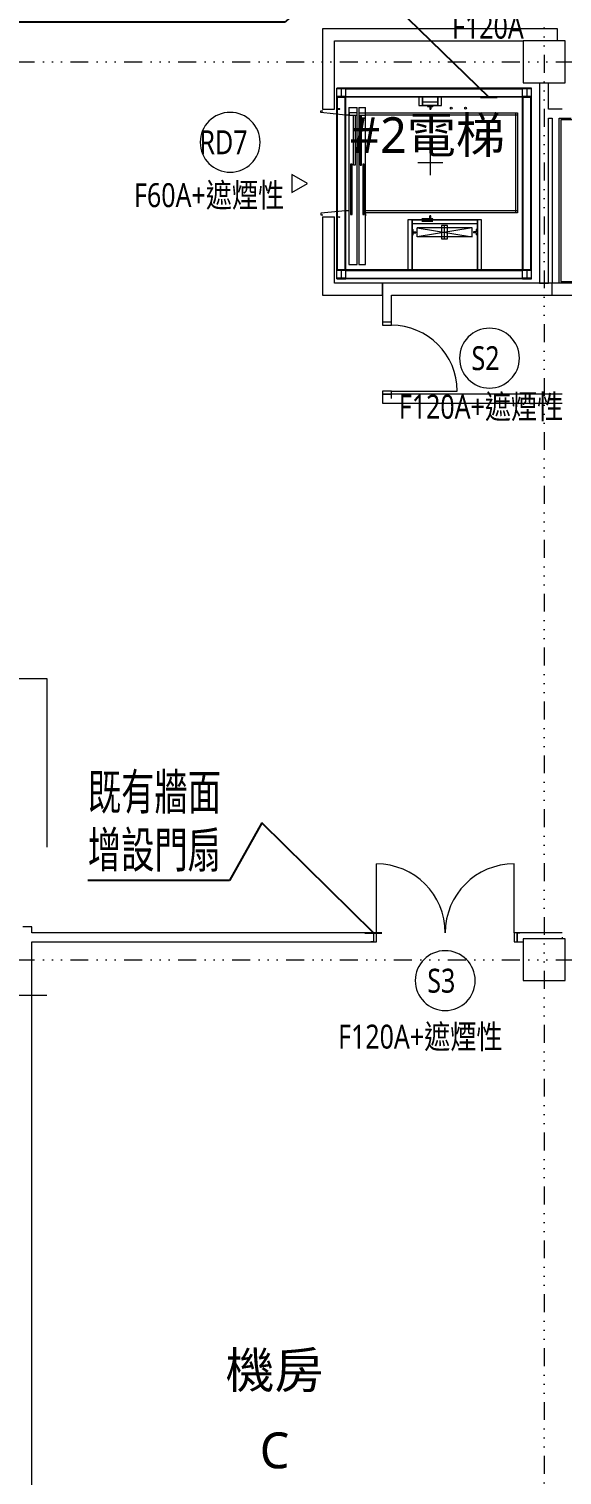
# Model space of a CAD drawing. Header units: millimetres. Extents: x -32710 to 654186, y -254124 to 420220.
# Drawn here: x 273200 to 282100, y 6389 to 30550 of the extents above; entities that cross this region are included whole.
import ezdxf
from ezdxf.enums import TextEntityAlignment as Align

# ---------------------------------------------------------------- set-up
doc = ezdxf.new("R2010")
doc.units = ezdxf.units.MM
doc.header["$LTSCALE"] = 1000
for name, pattern in [('H12PL1$0$CENTER', [0.017, 0.012, -0.0015, 0.002, -0.0015]), ('H12PL1$0$JJP_三點線', [0.9, 0.3, -0.15, 0, -0.15, 0, -0.15, 0, -0.15]), ('H12PL1$0$TAI_虛線', [5.644, 2.822, -2.822])]:
    doc.linetypes.add(name, pattern=pattern)
for name, color, linetype in [('H12PL1$0$#2電梯_40_0', 252, 'Continuous'), ('H12PL1$0$#2電梯_40_CAGE', 252, 'Continuous'), ('H12PL1$0$#2電梯_40_CENTER', 252, 'Continuous'), ('H12PL1$0$#2電梯_40_DIM', 252, 'Continuous'), ('H12PL1$0$#2電梯_40_ELV', 252, 'Continuous'), ('H12PL1$0$#2電梯_40_RC', 252, 'Continuous'), ('H12PL1$0$#2電梯_40_STEEL2', 252, 'Continuous'), ('H12PL1$0$#2電梯_40_WEIGHT', 252, 'Continuous'), ('H12PL1$0$A-HIDE.50K辦公室', 252, 'Continuous'), ('H12PL1$0$A-TEXT-修改說明.50K', 252, 'Continuous'), ('H12PL1$0$A-WALL-EX', 252, 'Continuous'), ('H12PL1$0$A-WALL-IN', 252, 'Continuous'), ('H12PL1$0$A-WALL-IN.200K拆除', 252, 'Continuous'), ('H12PL1$0$A-ZONE', 252, 'Continuous'), ('H12PL1$0$D label', 252, 'Continuous'), ('H12PL1$0$Door', 252, 'Continuous'), ('H12PL1$0$S-COL', 252, 'Continuous'), ('H12PL1$0$S-GRID', 252, 'Continuous'), ('H12PL1$0$S-SLAB-SHOW', 252, 'Continuous'), ('MD-20250424-增加TRAY與FS主管位置調整', 7, 'Continuous')]:
    doc.layers.add(name, color=color, linetype=linetype)
doc.styles.add('H12PL1$0$Standard', font='Microsoft JhengHei.ttf', dxfattribs={"width": 0.8})
doc.styles.add('H12PL1$1$dim-txt', font='isocp.shx', dxfattribs={"width": 0.7, "bigfont": 'chineset.shx'})
doc.dimstyles.new('H12PL1$1$ARCH-dim-2000', dxfattribs={"dimscale": 2000, "dimtxt": 0.3, "dimasz": 0.1, "dimexe": 0.1, "dimexo": 0.1, "dimgap": 0.05, "dimtad": 1, "dimdec": 0, "dimrnd": 0.5, "dimdsep": 46, "dimtxsty": 'H12PL1$1$dim-txt', "dimblk": 'H12PL1$1$_Dot', "dimcen": 2, "dimclrd": 256, "dimclre": 256, "dimclrt": 256, "dimadec": 0, "dimazin": 0, "dimtfac": 1, "dimtix": 1, "dimtmove": 2, "dimatfit": 3, "dimldrblk": 'H12PL1$1$_OBLIQUE', "dimfxl": 1, "dimtvp": 1, "dimtolj": 1, "dimarcsym": 0})

# ---------------------------------------------------------------- blocks, each defined once
blk = doc.blocks.new('H12PL1$1$_Dot')
blk = doc.blocks.new('H12PL1$1$_OBLIQUE')
at = {"color": 0, "linetype": 'ByBlock', "lineweight": -2}
blk.add_line((-0.5, -0.5), (0.5, 0.5), dxfattribs=at)
blk = doc.blocks.new('H12PL1')
at = {"layer": 'H12PL1$0$#2電梯_40_0', "lineweight": 0, "flags": 128}
for points in [[(249335, 29151.6), (249345, 29151.6), (249345, 29111.6), (249285, 29111.6), (248875, 29151.6), (248875, 29181.6), (248905, 29181.6)], [(249335, 27471.6), (249345, 27471.6), (249345, 27511.6), (249285, 27511.6), (248875, 27471.6), (248875, 27441.6), (248905, 27441.6)]]:
    blk.add_lwpolyline(points, dxfattribs=at)
at = {"layer": 'H12PL1$0$#2電梯_40_CAGE', "lineweight": 0}
for p, q in [((249340, 29236.6), (249340, 26616.6)), ((249340, 29236.6), (249480, 29236.6)), ((249480, 26616.6), (249480, 29236.6)), ((249510, 29236.6), (249510, 26616.6)), ((249510, 29236.6), (249620, 29236.6)), ((249620, 26616.6), (249620, 29236.6)), ((249480, 29146.6), (249340, 29146.6)), ((249340, 29111.6), (249480, 29111.6)), ((249421, 28271.6), (249421, 29111.6)), ((249448, 29111.6), (249448, 28271.6)), ((249510, 29146.6), (252155, 29146.6)), ((249510, 29111.6), (249620, 29111.6)), ((249532, 29111.6), (249532, 28271.6)), ((249554, 28271.6), (249554, 29111.6)), ((249620, 29111.6), (249620, 29146.6)), ((252155, 29111.6), (249620, 29111.6)), ((252120, 29146.6), (252120, 27476.6)), ((252155, 29146.6), (252155, 27476.6)), ((249394, 28291.6), (249367, 28291.6)), ((249367, 28291.6), (249367, 27451.6)), ((249394, 27451.6), (249394, 28291.6)), ((249448, 28271.6), (249421, 28271.6)), ((249532, 28271.6), (249554, 28271.6)), ((249576, 28291.6), (249576, 27451.6)), ((249598, 28291.6), (249576, 28291.6)), ((249598, 27451.6), (249598, 28291.6)), ((249367, 27451.6), (249394, 27451.6)), ((249576, 27451.6), (249598, 27451.6)), ((252155, 27511.6), (249620, 27511.6)), ((252155, 27476.6), (249620, 27476.6)), ((249620, 27461.6), (249620, 27461.5)), ((249620, 27461.6), (249620, 27426.6)), ((250480, 27228.6), (251400, 27078.6)), ((251400, 27228.6), (250480, 27078.6)), ((249340, 26616.6), (249480, 26616.6)), ((249340, 26616.6), (249480, 26616.6)), ((249510, 26616.6), (249620, 26616.6))]:
    blk.add_line(p, q, dxfattribs=at)
at = {"layer": 'H12PL1$0$#2電梯_40_CENTER', "linetype": 'H12PL1$0$CENTER', "lineweight": 0}
for p, q in [((250700, 28521.8), (250700, 28104.6)), ((250908.6, 28311.6), (250491.4, 28311.6))]:
    blk.add_line(p, q, dxfattribs=at)
at = {"layer": 'H12PL1$0$#2電梯_40_DIM', "lineweight": 0}
blk.add_line((250940, 27040.6), (250940, 27266.6), dxfattribs=at)
at = {"layer": 'H12PL1$0$#2電梯_40_DIM', "lineweight": 0, "flags": 128}
blk.add_lwpolyline([(250990, 27040.6), (250990, 27266.6), (250890, 27266.6), (250890, 27040.6)], close=True, dxfattribs=at)
at = {"layer": 'H12PL1$0$#2電梯_40_DIM', "lineweight": 0}
for centre in [(251050, 29226.6), (251290, 29226.6)]:
    blk.add_circle(centre, 15, dxfattribs=at)
at = {"layer": 'H12PL1$0$#2電梯_40_ELV', "lineweight": 0}
for p, q in [((252390, 29561.6), (249140, 29561.6)), ((249140, 29411.6), (249140, 29561.6)), ((249140, 26376.6), (249140, 29561.6)), ((249290, 26376.6), (249290, 29561.6)), ((252240, 26376.6), (252240, 29561.6)), ((252390, 26376.6), (252390, 29561.6)), ((252390, 29411.6), (249140, 29411.6)), ((252390, 26526.6), (249140, 26526.6)), ((249140, 26376.6), (249140, 26526.6)), ((252390, 26376.6), (249140, 26376.6))]:
    blk.add_line(p, q, dxfattribs=at)
at = {"layer": 'H12PL1$0$#2電梯_40_RC', "lineweight": 0}
for p, q in [((250655.5, 29268.6), (250744.5, 29268.6)), ((250655.5, 29268.6), (250655.5, 29253.6)), ((250655.5, 29253.6), (250692, 29253.6)), ((250692, 29253.6), (250692, 29206.6)), ((250708, 29253.6), (250708, 29206.6)), ((250708, 29253.6), (250744.5, 29253.6)), ((250744.5, 29268.6), (250744.5, 29253.6)), ((250692, 29206.6), (250708, 29206.6)), ((250655.5, 27364.6), (250655.5, 27379.6)), ((250692, 27379.6), (250655.5, 27379.6)), ((250744.5, 27364.6), (250655.5, 27364.6)), ((250692, 27379.6), (250692, 27426.6)), ((250708, 27426.6), (250692, 27426.6)), ((250708, 27379.6), (250708, 27426.6)), ((250744.5, 27379.6), (250708, 27379.6)), ((250744.5, 27364.6), (250744.5, 27379.6)), ((250398, 27109.1), (250398, 27198.1)), ((250398, 27198.1), (250413, 27198.1)), ((250398, 27109.1), (250413, 27109.1)), ((250413, 27161.6), (250413, 27198.1)), ((250413, 27161.6), (250460, 27161.6)), ((250413, 27109.1), (250413, 27145.6)), ((250413, 27145.6), (250460, 27145.6)), ((250460, 27145.6), (250460, 27161.6)), ((251400, 27228.6), (250480, 27228.6)), ((250480, 27078.6), (250480, 27228.6)), ((251400, 27078.6), (250480, 27078.6)), ((251400, 27078.6), (251400, 27228.6)), ((251400, 27078.6), (251400, 27228.6)), ((251420, 27161.6), (251420, 27145.6)), ((251467, 27161.6), (251420, 27161.6)), ((251467, 27145.6), (251420, 27145.6)), ((251467, 27198.1), (251467, 27161.6)), ((251482, 27198.1), (251467, 27198.1)), ((251467, 27145.6), (251467, 27109.1)), ((251482, 27109.1), (251467, 27109.1)), ((251482, 27198.1), (251482, 27109.1))]:
    blk.add_line(p, q, dxfattribs=at)
at = {"layer": 'H12PL1$0$#2電梯_40_STEEL2', "lineweight": 0, "flags": 128}
for points in [[(249290, 29561.6), (249140, 29561.6)], [(252390, 29561.6), (252240, 29561.6)], [(252390, 29552.6), (252390, 29561.6)], [(252390, 29411.6), (252390, 29420.6)], [(249140, 26376.6), (249290, 26376.6)], [(252240, 26376.6), (252390, 26376.6)], [(252390, 26517.6), (252390, 26526.6)], [(252390, 26376.6), (252390, 26385.6)]]:
    blk.add_lwpolyline(points, dxfattribs=at)
for points in [[(249140, 29561.6), (249140, 29552.6), (249202.3, 29552.6, -0.4142136), (249212, 29542.8), (249212, 29430.3, -0.4142136), (249202.3, 29420.6), (249140, 29420.6), (249140, 29411.6), (249290, 29411.6), (249290, 29420.6), (249227.8, 29420.6, -0.4142136), (249218, 29430.3), (249218, 29542.8, -0.4142136), (249227.8, 29552.6), (249290, 29552.6), (249290, 29561.6)], [(252240, 29561.6), (252240, 29552.6), (252302.2, 29552.6, -0.4142136), (252312, 29542.8), (252312, 29430.3, -0.4142136), (252302.2, 29420.6), (252240, 29420.6), (252240, 29411.6), (252390, 29411.6)], [(252390, 29420.6), (252327.7, 29420.6, -0.4142136), (252318, 29430.3), (252318, 29542.8, -0.4142136), (252327.7, 29552.6), (252390, 29552.6)], [(249290, 26376.6), (249290, 26385.6), (249227.8, 26385.6, -0.4142136), (249218, 26395.3), (249218, 26507.8, -0.4142136), (249227.8, 26517.6), (249290, 26517.6), (249290, 26526.6), (249140, 26526.6), (249140, 26517.6), (249202.3, 26517.6, -0.4142136), (249212, 26507.8), (249212, 26395.3, -0.4142136), (249202.3, 26385.6), (249140, 26385.6), (249140, 26376.6)], [(252390, 26526.6), (252240, 26526.6), (252240, 26517.6), (252302.2, 26517.6, -0.4142136), (252312, 26507.8), (252312, 26395.3, -0.4142136), (252302.2, 26385.6), (252240, 26385.6), (252240, 26376.6)], [(252390, 26385.6), (252327.7, 26385.6, -0.4142136), (252318, 26395.3), (252318, 26507.8, -0.4142136), (252327.7, 26517.6), (252390, 26517.6)]]:
    blk.add_lwpolyline(points, format="xyb", dxfattribs=at)
at = {"layer": 'H12PL1$0$#2電梯_40_WEIGHT', "lineweight": 0}
for p, q in [((249290, 29551.6), (252240, 29551.6)), ((249142, 29261.6), (249140, 29261.6)), ((249140, 29261.6), (249140, 29211.6)), ((249145, 29223.1), (249145, 29258.6)), ((249150, 26526.6), (249150, 29411.6)), ((249280, 26526.6), (249280, 29411.6)), ((249290, 29421.6), (252240, 29421.6)), ((250510, 29411.6), (250510, 29268.6)), ((250510, 29268.6), (250890, 29268.6)), ((250569, 29268.6), (250569, 29411.6)), ((250575, 29268.6), (250575, 29411.6)), ((250575, 29333.6), (250825, 29333.6)), ((250575, 29274.6), (250825, 29274.6)), ((250825, 29268.6), (250825, 29411.6)), ((250831, 29268.6), (250831, 29411.6)), ((250890, 29268.6), (250890, 29411.6)), ((252250, 26526.6), (252250, 29411.6)), ((252380, 26526.6), (252380, 29411.6)), ((249140, 29211.6), (249190, 29211.6)), ((249187, 29216.6), (249151.5, 29216.6)), ((249190, 29211.6), (249190, 29213.6)), ((249140, 27411.6), (249190, 27411.6)), ((249140, 27361.6), (249140, 27411.6)), ((249142, 27361.6), (249140, 27361.6)), ((249145, 27400.1), (249145, 27364.6)), ((249187, 27406.6), (249151.5, 27406.6)), ((249190, 27411.6), (249190, 27409.6)), ((250333, 26526.6), (250333, 27364.6)), ((250333, 27364.6), (251547, 27364.6)), ((250392, 27364.6), (250392, 26526.6)), ((250398, 27364.6), (250398, 26526.6)), ((250398, 27358.6), (251482, 27358.6)), ((251482, 27364.6), (251482, 26526.6)), ((251488, 27364.6), (251488, 26526.6)), ((251547, 27364.6), (251547, 26526.6)), ((250398, 27299.6), (251482, 27299.6)), ((249290, 26516.6), (252240, 26516.6)), ((249290, 26386.6), (252240, 26386.6))]:
    blk.add_line(p, q, dxfattribs=at)
for centre, radius, start, end in [((249142, 29258.6), 3, 0, 90), ((249151.5, 29223.1), 6.5, 180, 270), ((249187, 29213.6), 3, 0, 90), ((249142, 27364.6), 3, 270, 0), ((249151.5, 27400.1), 6.5, 90, 180), ((249187, 27409.6), 3, 270, 0)]:
    blk.add_arc(centre, radius, start, end, dxfattribs=at)
at = {"layer": 'H12PL1$0$A-HIDE.50K辦公室', "lineweight": 0}
for p, q in [((250050, 24450), (249900, 24450)), ((249900, 24450), (249900, 24300)), ((249900, 24300), (250050, 24300))]:
    blk.add_line(p, q, dxfattribs=at)
at = {"layer": 'H12PL1$0$A-TEXT-修改說明.50K', "linetype": 'H12PL1$0$TAI_虛線', "lineweight": 0}
for points in [[(248390.2, 28117.5), (248390.2, 27817.5), (248650, 27967.5)], [(186650, 14400), (186650, 19700), (244300, 19700), (244300, 14400)]]:
    blk.add_lwpolyline(points, close=True, dxfattribs=at)
at = {"layer": 'H12PL1$0$A-WALL-EX', "lineweight": 0}
for p, q in [((250050, 25650), (249900, 25650)), ((250050, 24450), (249900, 24450))]:
    blk.add_line(p, q, dxfattribs=at)
at = {"layer": 'H12PL1$0$A-WALL-EX', "lineweight": 0, "flags": 128}
for points in [[(249900, 26300), (249900, 26100)], [(249900, 26100), (249900, 25650)], [(250050, 25650), (250050, 26100)], [(249900, 24450), (249900, 24375)], [(250050, 24375), (250050, 24450)], [(252900, 24450), (250050, 24450)], [(250050, 24300), (252900, 24300)]]:
    blk.add_lwpolyline(points, dxfattribs=at)
at = {"layer": 'H12PL1$0$A-WALL-IN', "lineweight": 0}
for p, q in [((252825, 30350), (252825, 30550)), ((252825, 30350), (252825, 30550)), ((248900, 29210), (249100, 29210)), ((248900, 27410), (249100, 27410)), ((252850, 26300), (252737, 26300)), ((252850, 26300), (252737, 26300))]:
    blk.add_line(p, q, dxfattribs=at)
at = {"layer": 'H12PL1$0$A-WALL-IN', "lineweight": 0, "flags": 128}
for points in [[(248900, 30550), (248900, 30350)], [(252825, 30550), (248900, 30550)], [(248900, 30350), (248900, 29210)], [(249100, 29210), (249100, 30350)], [(249100, 30350), (252250, 30350)], [(252525, 29650), (252525, 26300)], [(252675, 29210), (252675, 29650)], [(252900, 29210), (252675, 29210)], [(252675, 26300), (252675, 29060)], [(252675, 29060), (252737, 29060)], [(252737, 29060), (252737, 26300)], [(252850, 26300), (252850, 29060)], [(252850, 29060), (253050, 29060)], [(248900, 27410), (248900, 26100)], [(249100, 26300), (249100, 27410)], [(248900, 26100), (249100, 26100)], [(249900, 26300), (249100, 26300)], [(249100, 26100), (249900, 26100)], [(252737, 26300), (249900, 26300)], [(249900, 26100), (249900, 26300)], [(250050, 26100), (252737, 26100)], [(252525, 26300), (252675, 26300)], [(252737, 26100), (252737, 26300)], [(252737, 26100), (252737, 26300)], [(252737, 26100), (260750, 26100)], [(260750, 26300), (252850, 26300)], [(244050, 15550), (243900, 15550)], [(244050, 15450), (244050, 15550)], [(244050, -350), (244050, 15300)]]:
    blk.add_lwpolyline(points, dxfattribs=at)
at = {"layer": 'H12PL1$0$A-WALL-IN.200K拆除', "lineweight": 0}
for p, q in [((249750, 15450), (249707, 15450)), ((249750, 15300), (249707, 15300)), ((249750, 15450), (249750, 15300)), ((252150, 15450), (252193, 15450)), ((252150, 15450), (252150, 15300)), ((252150, 15300), (252193, 15300)), ((252900, 15375), (252900, 15350))]:
    blk.add_line(p, q, dxfattribs=at)
at = {"layer": 'H12PL1$0$A-WALL-IN.200K拆除', "lineweight": 0, "flags": 128}
for points in [[(249750, 15450), (244050, 15450)], [(244050, 15300), (249750, 15300)], [(252900, 15450), (252150, 15450)], [(252150, 15300), (252250, 15300)]]:
    blk.add_lwpolyline(points, dxfattribs=at)
at = {"layer": 'H12PL1$0$D label', "lineweight": 0, "flags": 128}
for points in [[(247359.1, 28155.8, 1), (247359.1, 29155.8, 1)], [(251688.3, 24550, 1), (251688.3, 25550, 1)], [(251450, 14650, 1), (250450, 14650, 1)]]:
    blk.add_lwpolyline(points, format="xyb", close=True, dxfattribs=at)
at = {"layer": 'H12PL1$0$Door', "lineweight": 0}
for p, q in [((248900, 29210), (249100, 29210)), ((248900, 27410), (249100, 27410)), ((249900, 25650), (249900, 25600)), ((250050, 25650), (249900, 25650)), ((250050, 25650), (249900, 25650)), ((250050, 25650), (249900, 25650)), ((250050, 25600), (250050, 25650)), ((249900, 25600), (250050, 25600)), ((250050, 24500), (249900, 24500)), ((249900, 24500), (249900, 24450)), ((249900, 24450), (250050, 24450)), ((250050, 24450), (249900, 24450)), ((250050, 24450), (249900, 24450)), ((250050, 24450), (250050, 24500)), ((250050, 24500), (251150, 24500)), ((249800, 15450), (249800, 16600)), ((252100, 15450), (252100, 16600)), ((249750, 15450), (249707, 15450)), ((249750, 15450), (249707, 15450)), ((249750, 15300), (249707, 15300)), ((249750, 15300), (249707, 15300)), ((249800, 15450), (249750, 15450)), ((249750, 15450), (249750, 15300)), ((249750, 15450), (249750, 15300)), ((249750, 15450), (249750, 15300)), ((249750, 15300), (249800, 15300)), ((249800, 15300), (249800, 15450)), ((252150, 15450), (252100, 15450)), ((252100, 15450), (252100, 15300)), ((252100, 15300), (252150, 15300)), ((252150, 15300), (252150, 15450)), ((252150, 15450), (252150, 15300)), ((252150, 15450), (252150, 15300)), ((252150, 15450), (252193, 15450)), ((252150, 15450), (252193, 15450)), ((252150, 15300), (252193, 15300)), ((252150, 15300), (252193, 15300))]:
    blk.add_line(p, q, dxfattribs=at)
for centre, radius, start, end in [((250050, 24500), 1100, 0, 90), ((249800, 15450), 1150, 0, 90), ((252100, 15450), 1150, 90, 180)]:
    blk.add_arc(centre, radius, start, end, dxfattribs=at)
at = {"layer": 'H12PL1$0$S-COL', "lineweight": 0, "flags": 128}
for points in [[(252250, 29650), (252950, 29650), (252950, 30350), (252250, 30350)], [(252250, 14650), (252950, 14650), (252950, 15350), (252250, 15350)]]:
    blk.add_lwpolyline(points, close=True, dxfattribs=at)
at = {"layer": 'H12PL1$0$S-GRID', "linetype": 'H12PL1$0$JJP_三點線', "lineweight": 0}
for p, q in [((252600, 128250), (252600, -28000)), ((-29000, 30000), (289600, 30000)), ((-29000, 15000), (289600, 15000))]:
    blk.add_line(p, q, dxfattribs=at)
at = {"layer": 'H12PL1$0$S-SLAB-SHOW', "lineweight": 0, "flags": 128}
blk.add_lwpolyline([(252880, 26330), (254585, 26330), (254585, 27630), (255265, 27630), (255265, 27780), (255625, 27780), (255625, 29030), (252880, 29030)], close=True, dxfattribs=at)
at = {"layer": 'H12PL1$0$A-TEXT-修改說明.50K', "linetype": 'Continuous', "lineweight": 0, "insert": (244981.9, 17286.7), "char_height": 600, "attachment_point": 4, "line_spacing_factor": 0.967062, "style": 'H12PL1$0$Standard'}
blk.add_mtext('\\A1;{\\W0.68;既有牆面\\P增設門扇}', dxfattribs=at)
at = {"layer": 'H12PL1$0$A-ZONE', "style": 'H12PL1$0$Standard'}
for s, p in [('#2電梯', (250651.5, 29074.9)), ('-', (250651.5, 27734.5)), ('機房', (248100, 8443.9)), ('C', (248100, 7102))]:
    blk.add_text(s, height=600, dxfattribs=at).set_placement(p, align=Align.TOP_CENTER)
at = {"layer": 'H12PL1$0$D label', "lineweight": 0, "char_height": 400, "attachment_point": 7, "style": 'H12PL1$0$Standard'}
for s, insert in [('\\A1;\\pt0;F120A', (251063.2, 30381.8)), ('\\A1;\\pt0;RD7', (246847.1, 28455.8)), ('\\A1;\\pt0;F60A+遮煙性', (245754.2, 27527.8)), ('\\A1;\\pt0;S2', (251389, 24843.4)), ('\\A1;\\pt0;F120A+遮煙性', (250175, 23994.3)), ('\\A1;\\pt0;S3', (250650.8, 14443.4)), ('\\A1;\\pt0;F120A+遮煙性', (249161.2, 13469.6))]:
    blk.add_mtext(s, dxfattribs=dict(at, insert=insert))
at = {"layer": 'H12PL1$0$A-TEXT-修改說明.50K', "lineweight": 0, "annotation_type": 0, "has_hookline": 1, "hookline_direction": 1}
for points, text_width in [([(251677.6, 29410), (249350.2, 31671.9), (248276.7, 30660.2), (248076.7, 30660.2)], 4223.3), ([(249750, 15450), (247889.8, 17286.7), (247350.1, 16324.5), (247150.1, 16324.5)], 2068.2)]:
    blk.add_leader(points, dimstyle='H12PL1$1$ARCH-dim-2000', dxfattribs=dict(at, text_width=text_width))

msp = doc.modelspace()

# ---------------------------------------------------------------- block references
at = {"layer": 'MD-20250424-增加TRAY與FS主管位置調整', "color": 8}
msp.add_blockref('H12PL1', (29200, 0), dxfattribs=at)

doc.saveas('drawing.dxf')
